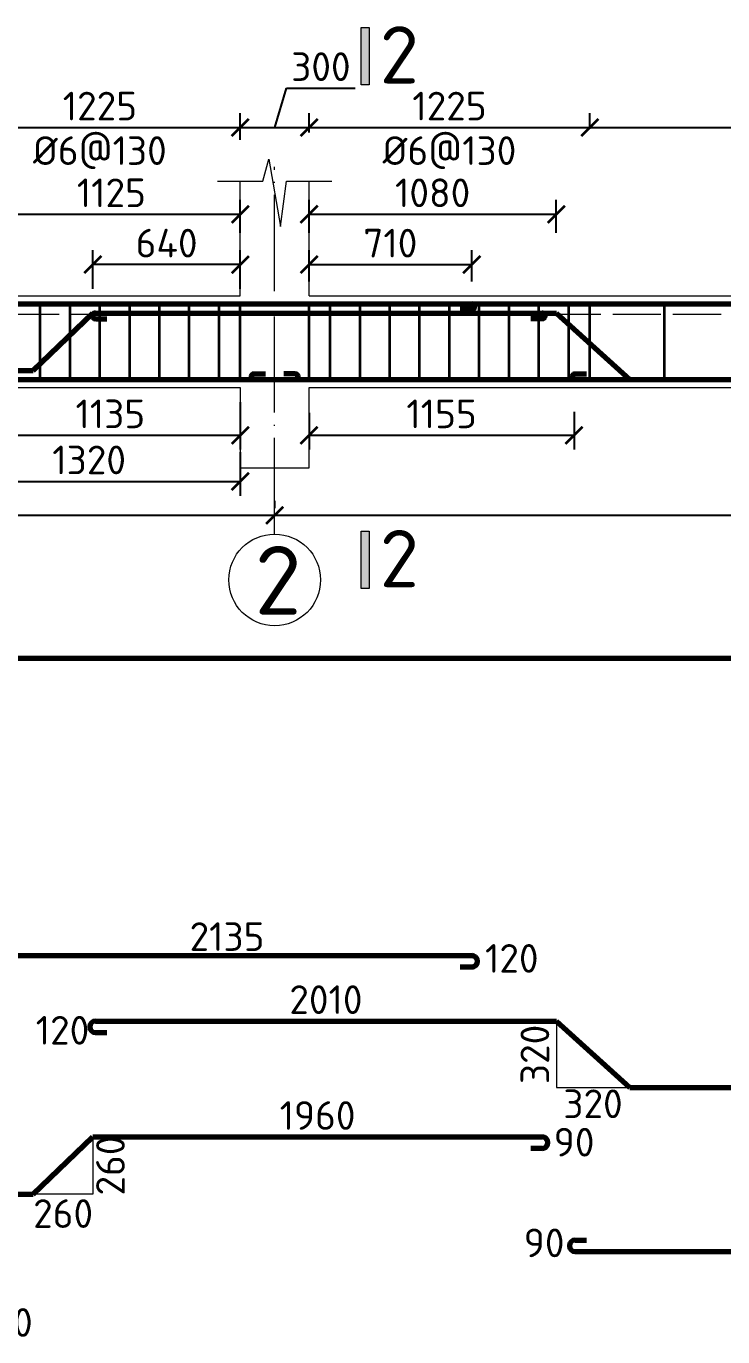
# Model space of a CAD drawing. Header units: millimetres. Extents: x 0 to 4970, y -594 to 1412.
# Drawn here: x 432.9 to 493.7, y -228.5 to -114.2 of the extents above; entities that cross this region are included whole.
import ezdxf

# ---------------------------------------------------------------- set-up
doc = ezdxf.new("R2010")
doc.units = ezdxf.units.MM
doc.header["$LTSCALE"] = 0.35
doc.header["$PDMODE"] = 3
doc.linetypes.add('ACAD_ISO02W100', pattern=[15, 12, -3])
doc.linetypes.add('ACAD_ISO04W100', pattern=[30, 24, -3, 0, -3])
doc.layers.get('0').update_dxf_attribs({"lineweight": 50})
for name, color, linetype, lineweight in [('Cot Dai', 7, 'Continuous', 35), ('Cot thep', 2, 'Continuous', 70), ('Cotthepcat', 3, 'Continuous', 70), ('Duong Bao', 6, 'Continuous', 18), ('Kich Thuoc', 1, 'Continuous', 20), ('Ky Hieu', 4, 'Continuous', 20), ('Net Khuat', 5, 'ACAD_ISO02W100', 20), ('NetCat', 7, 'Continuous', 20), ('Text', 40, 'Continuous', 20), ('Truc', 3, 'ACAD_ISO04W100', 20)]:
    doc.layers.add(name, color=color, linetype=linetype, lineweight=lineweight)
doc.styles.get("Standard").update_dxf_attribs({"font": 'isocpeur.ttf'})
doc.dimstyles.new('Dim50', dxfattribs={"dimtxt": 2.5, "dimasz": 1.5, "dimexe": 1.25, "dimexo": 0.625, "dimtad": 1, "dimlfac": 50, "dimtxsty": 'Standard', "dimblk": 'ARCHTICK', "dimcen": 2.5, "dimadec": 0, "dimazin": 0, "dimtfac": 1, "dimtmove": 0, "dimatfit": 3, "dimfxl": 1, "dimarcsym": 0})
doc.dimstyles.new('Dim50KT', dxfattribs={"dimtxt": 2.5, "dimasz": 1.5, "dimexe": 1.25, "dimexo": 0.625, "dimtad": 1, "dimlfac": 50, "dimtxsty": 'Standard', "dimblk": 'ARCHTICK', "dimcen": 2.5, "dimse1": 1, "dimse2": 1, "dimsd1": 1, "dimsd2": 1, "dimadec": 0, "dimazin": 0, "dimtfac": 1, "dimtmove": 0, "dimatfit": 3, "dimfxl": 1, "dimarcsym": 0})

# ---------------------------------------------------------------- blocks, each defined once
blk = doc.blocks.new('_ArchTick')
at = {"color": 0, "linetype": 'ByBlock', "const_width": 0.15}
blk.add_lwpolyline([(-0.5, -0.5), (0.5, 0.5)], dxfattribs=at)
blk = doc.blocks.new('*D2221')
at = {"layer": 'Defpoints', "color": 0}
for p in [(350.59, -156.83), (454.59, -156.83), (454.59, -156.83)]:
    blk.add_point(p, dxfattribs=at)
at = {"layer": 'Kich Thuoc', "color": 0, "lineweight": -2}
for p, q in [((350.59, -156.21), (350.59, -155.58)), ((454.59, -156.21), (454.59, -155.58)), ((350.59, -156.83), (454.59, -156.83))]:
    blk.add_line(p, q, dxfattribs=at)
at = {"layer": 'Kich Thuoc', "color": 0, "lineweight": -2, "xscale": 1.5, "yscale": 1.5, "zscale": 1.5, "rotation": 180}
blk.add_blockref('_ArchTick', (350.59, -156.83), dxfattribs=at)
at = {"layer": 'Kich Thuoc', "color": 0, "lineweight": -2, "xscale": 1.5, "yscale": 1.5, "zscale": 1.5}
blk.add_blockref('_ArchTick', (454.59, -156.83), dxfattribs=at)
at = {"layer": 'Kich Thuoc', "color": 0, "insert": (402.59, -154.96), "char_height": 2.5, "attachment_point": 5}
blk.add_mtext('5200', dxfattribs=at)
blk = doc.blocks.new('*D2222')
at = {"layer": 'Defpoints', "color": 0}
for p in [(454.59, -156.83), (558.59, -156.83), (558.59, -156.83)]:
    blk.add_point(p, dxfattribs=at)
at = {"layer": 'Kich Thuoc', "color": 0, "lineweight": -2}
for p, q in [((454.59, -156.21), (454.59, -155.58)), ((558.59, -156.21), (558.59, -155.58)), ((454.59, -156.83), (558.59, -156.83))]:
    blk.add_line(p, q, dxfattribs=at)
at = {"layer": 'Kich Thuoc', "color": 0, "lineweight": -2, "xscale": 1.5, "yscale": 1.5, "zscale": 1.5, "rotation": 180}
blk.add_blockref('_ArchTick', (454.59, -156.83), dxfattribs=at)
at = {"layer": 'Kich Thuoc', "color": 0, "lineweight": -2, "xscale": 1.5, "yscale": 1.5, "zscale": 1.5}
blk.add_blockref('_ArchTick', (558.59, -156.83), dxfattribs=at)
at = {"layer": 'Kich Thuoc', "color": 0, "insert": (506.59, -154.96), "char_height": 2.5, "attachment_point": 5}
blk.add_mtext('5200', dxfattribs=at)
blk = doc.blocks.new('*D2226')
at = {"layer": 'Defpoints', "color": 0}
for p in [(451.59, -122.99), (427.09, -125.31), (451.59, -124.69)]:
    blk.add_point(p, dxfattribs=at)
at = {"layer": 'Kich Thuoc', "color": 0, "lineweight": -2}
for p, q in [((427.09, -124.69), (427.09, -121.74)), ((451.59, -124.06), (451.59, -121.74)), ((427.09, -122.99), (451.59, -122.99))]:
    blk.add_line(p, q, dxfattribs=at)
at = {"layer": 'Kich Thuoc', "color": 0, "lineweight": -2, "xscale": 1.5, "yscale": 1.5, "zscale": 1.5, "rotation": 180}
blk.add_blockref('_ArchTick', (427.09, -122.99), dxfattribs=at)
at = {"layer": 'Kich Thuoc', "color": 0, "lineweight": -2, "xscale": 1.5, "yscale": 1.5, "zscale": 1.5}
blk.add_blockref('_ArchTick', (451.59, -122.99), dxfattribs=at)
at = {"layer": 'Kich Thuoc', "color": 0, "insert": (439.34, -121.12), "char_height": 2.5, "attachment_point": 5}
blk.add_mtext('1225', dxfattribs=at)
blk = doc.blocks.new('*D2227')
at = {"layer": 'Defpoints', "color": 0}
for p in [(457.59, -122.99), (457.59, -124.06), (451.59, -124.69)]:
    blk.add_point(p, dxfattribs=at)
at = {"layer": 'Kich Thuoc', "color": 0, "lineweight": -2}
for p, q in [((454.59, -122.99), (455.62, -119.55)), ((455.62, -119.55), (461.62, -119.55)), ((451.59, -124.06), (451.59, -121.74)), ((457.59, -123.44), (457.59, -121.74)), ((451.59, -122.99), (457.59, -122.99))]:
    blk.add_line(p, q, dxfattribs=at)
at = {"layer": 'Kich Thuoc', "color": 0, "lineweight": -2, "xscale": 1.5, "yscale": 1.5, "zscale": 1.5, "rotation": 180}
blk.add_blockref('_ArchTick', (451.59, -122.99), dxfattribs=at)
at = {"layer": 'Kich Thuoc', "color": 0, "lineweight": -2, "xscale": 1.5, "yscale": 1.5, "zscale": 1.5}
blk.add_blockref('_ArchTick', (457.59, -122.99), dxfattribs=at)
at = {"layer": 'Kich Thuoc', "color": 0, "insert": (458.62, -117.68), "char_height": 2.5, "attachment_point": 5}
blk.add_mtext('300', dxfattribs=at)
blk = doc.blocks.new('*D2228')
at = {"layer": 'Defpoints', "color": 0}
for p in [(482.09, -122.99), (457.59, -124.06), (482.09, -123.74)]:
    blk.add_point(p, dxfattribs=at)
at = {"layer": 'Kich Thuoc', "color": 0, "lineweight": -2}
for p, q in [((457.59, -123.44), (457.59, -121.74)), ((482.09, -123.12), (482.09, -121.74)), ((457.59, -122.99), (482.09, -122.99))]:
    blk.add_line(p, q, dxfattribs=at)
at = {"layer": 'Kich Thuoc', "color": 0, "lineweight": -2, "xscale": 1.5, "yscale": 1.5, "zscale": 1.5, "rotation": 180}
blk.add_blockref('_ArchTick', (457.59, -122.99), dxfattribs=at)
at = {"layer": 'Kich Thuoc', "color": 0, "lineweight": -2, "xscale": 1.5, "yscale": 1.5, "zscale": 1.5}
blk.add_blockref('_ArchTick', (482.09, -122.99), dxfattribs=at)
at = {"layer": 'Kich Thuoc', "color": 0, "insert": (469.84, -121.12), "char_height": 2.5, "attachment_point": 5}
blk.add_mtext('1225', dxfattribs=at)
blk = doc.blocks.new('*D2229')
at = {"layer": 'Defpoints', "color": 0}
for p in [(531.09, -122.99), (482.09, -123.74), (531.09, -125.71)]:
    blk.add_point(p, dxfattribs=at)
at = {"layer": 'Kich Thuoc', "color": 0, "lineweight": -2}
for p, q in [((482.09, -123.12), (482.09, -121.74)), ((531.09, -125.08), (531.09, -121.74)), ((482.09, -122.99), (531.09, -122.99))]:
    blk.add_line(p, q, dxfattribs=at)
at = {"layer": 'Kich Thuoc', "color": 0, "lineweight": -2, "xscale": 1.5, "yscale": 1.5, "zscale": 1.5, "rotation": 180}
blk.add_blockref('_ArchTick', (482.09, -122.99), dxfattribs=at)
at = {"layer": 'Kich Thuoc', "color": 0, "lineweight": -2, "xscale": 1.5, "yscale": 1.5, "zscale": 1.5}
blk.add_blockref('_ArchTick', (531.09, -122.99), dxfattribs=at)
at = {"layer": 'Kich Thuoc', "color": 0, "insert": (506.59, -121.12), "char_height": 2.5, "attachment_point": 5}
blk.add_mtext('2450', dxfattribs=at)
blk = doc.blocks.new('*D2303')
at = {"layer": 'Defpoints', "color": 0}
for p in [(438.73, -134.95), (438.73, -137.68), (451.59, -137.68)]:
    blk.add_point(p, dxfattribs=at)
at = {"layer": 'Kich Thuoc', "color": 0, "lineweight": -2}
for p, q in [((438.73, -137.06), (438.73, -133.7)), ((451.59, -137.06), (451.59, -133.7)), ((451.59, -134.95), (438.73, -134.95))]:
    blk.add_line(p, q, dxfattribs=at)
at = {"layer": 'Kich Thuoc', "color": 0, "lineweight": -2, "xscale": 1.5, "yscale": 1.5, "zscale": 1.5, "rotation": 180}
blk.add_blockref('_ArchTick', (438.73, -134.95), dxfattribs=at)
at = {"layer": 'Kich Thuoc', "color": 0, "lineweight": -2, "xscale": 1.5, "yscale": 1.5, "zscale": 1.5}
blk.add_blockref('_ArchTick', (451.59, -134.95), dxfattribs=at)
at = {"layer": 'Kich Thuoc', "color": 0, "insert": (445.16, -133.08), "char_height": 2.5, "attachment_point": 5}
blk.add_mtext('640', dxfattribs=at)
blk = doc.blocks.new('*D2233')
at = {"layer": 'Defpoints', "color": 0}
for p in [(451.59, -146.33), (428.92, -146.52), (451.59, -149.85)]:
    blk.add_point(p, dxfattribs=at)
at = {"layer": 'Kich Thuoc', "color": 0, "lineweight": -2}
for p, q in [((428.92, -147.15), (428.92, -151.1)), ((451.59, -146.96), (451.59, -151.1)), ((428.92, -149.85), (451.59, -149.85))]:
    blk.add_line(p, q, dxfattribs=at)
at = {"layer": 'Kich Thuoc', "color": 0, "lineweight": -2, "xscale": 1.5, "yscale": 1.5, "zscale": 1.5, "rotation": 180}
blk.add_blockref('_ArchTick', (428.92, -149.85), dxfattribs=at)
at = {"layer": 'Kich Thuoc', "color": 0, "lineweight": -2, "xscale": 1.5, "yscale": 1.5, "zscale": 1.5}
blk.add_blockref('_ArchTick', (451.59, -149.85), dxfattribs=at)
at = {"layer": 'Kich Thuoc', "color": 0, "insert": (440.25, -147.98), "char_height": 2.5, "attachment_point": 5}
blk.add_mtext('1135', dxfattribs=at)
blk = doc.blocks.new('*D2234')
at = {"layer": 'Defpoints', "color": 0}
for p in [(457.59, -147.25), (480.71, -147.17), (480.71, -149.85)]:
    blk.add_point(p, dxfattribs=at)
at = {"layer": 'Kich Thuoc', "color": 0, "lineweight": -2}
for p, q in [((457.59, -147.88), (457.59, -151.1)), ((480.71, -147.8), (480.71, -151.1)), ((457.59, -149.85), (480.71, -149.85))]:
    blk.add_line(p, q, dxfattribs=at)
at = {"layer": 'Kich Thuoc', "color": 0, "lineweight": -2, "xscale": 1.5, "yscale": 1.5, "zscale": 1.5, "rotation": 180}
blk.add_blockref('_ArchTick', (457.59, -149.85), dxfattribs=at)
at = {"layer": 'Kich Thuoc', "color": 0, "lineweight": -2, "xscale": 1.5, "yscale": 1.5, "zscale": 1.5}
blk.add_blockref('_ArchTick', (480.71, -149.85), dxfattribs=at)
at = {"layer": 'Kich Thuoc', "color": 0, "insert": (469.15, -147.98), "char_height": 2.5, "attachment_point": 5}
blk.add_mtext('1155', dxfattribs=at)
blk = doc.blocks.new('*D2159')
at = {"layer": 'Defpoints', "color": 0}
for p in [(451.59, -130.56), (429.09, -132.94), (451.59, -132.79)]:
    blk.add_point(p, dxfattribs=at)
at = {"layer": 'Kich Thuoc', "color": 0, "lineweight": -2}
for p, q in [((429.09, -132.31), (429.09, -129.31)), ((451.59, -132.17), (451.59, -129.31)), ((429.09, -130.56), (451.59, -130.56))]:
    blk.add_line(p, q, dxfattribs=at)
at = {"layer": 'Kich Thuoc', "color": 0, "lineweight": -2, "xscale": 1.5, "yscale": 1.5, "zscale": 1.5, "rotation": 180}
blk.add_blockref('_ArchTick', (429.09, -130.56), dxfattribs=at)
at = {"layer": 'Kich Thuoc', "color": 0, "lineweight": -2, "xscale": 1.5, "yscale": 1.5, "zscale": 1.5}
blk.add_blockref('_ArchTick', (451.59, -130.56), dxfattribs=at)
at = {"layer": 'Kich Thuoc', "color": 0, "insert": (440.34, -128.69), "char_height": 2.5, "attachment_point": 5}
blk.add_mtext('1125', dxfattribs=at)
blk = doc.blocks.new('_None')
blk = doc.blocks.new('*D2160')
at = {"layer": 'Defpoints', "color": 0}
for p in [(471.78, -134.95), (457.59, -137.06), (471.78, -137.06)]:
    blk.add_point(p, dxfattribs=at)
at = {"layer": 'Kich Thuoc', "color": 0, "lineweight": -2}
for p, q in [((457.59, -136.43), (457.59, -133.7)), ((471.78, -136.43), (471.78, -133.7)), ((457.59, -134.95), (471.78, -134.95))]:
    blk.add_line(p, q, dxfattribs=at)
at = {"layer": 'Kich Thuoc', "color": 0, "lineweight": -2, "xscale": 1.5, "yscale": 1.5, "zscale": 1.5, "rotation": 180}
blk.add_blockref('_ArchTick', (457.59, -134.95), dxfattribs=at)
at = {"layer": 'Kich Thuoc', "color": 0, "lineweight": -2, "xscale": 1.5, "yscale": 1.5, "zscale": 1.5}
blk.add_blockref('_ArchTick', (471.78, -134.95), dxfattribs=at)
at = {"layer": 'Kich Thuoc', "color": 0, "insert": (464.68, -133.08), "char_height": 2.5, "attachment_point": 5}
blk.add_mtext('710', dxfattribs=at)
blk = doc.blocks.new('*D2161')
at = {"layer": 'Defpoints', "color": 0}
for p in [(479.16, -130.56), (457.59, -132.81), (479.16, -132.81)]:
    blk.add_point(p, dxfattribs=at)
at = {"layer": 'Kich Thuoc', "color": 0, "lineweight": -2}
for p, q in [((457.59, -132.19), (457.59, -129.31)), ((479.16, -132.19), (479.16, -129.31)), ((457.59, -130.56), (479.16, -130.56))]:
    blk.add_line(p, q, dxfattribs=at)
at = {"layer": 'Kich Thuoc', "color": 0, "lineweight": -2, "xscale": 1.5, "yscale": 1.5, "zscale": 1.5, "rotation": 180}
blk.add_blockref('_ArchTick', (457.59, -130.56), dxfattribs=at)
at = {"layer": 'Kich Thuoc', "color": 0, "lineweight": -2, "xscale": 1.5, "yscale": 1.5, "zscale": 1.5}
blk.add_blockref('_ArchTick', (479.16, -130.56), dxfattribs=at)
at = {"layer": 'Kich Thuoc', "color": 0, "insert": (468.37, -128.69), "char_height": 2.5, "attachment_point": 5}
blk.add_mtext('1080', dxfattribs=at)
blk = doc.blocks.new('*D2200')
at = {"layer": 'Defpoints', "color": 0}
for p in [(429.09, -195.47), (471.78, -195.47), (471.78, -195.47)]:
    blk.add_point(p, dxfattribs=at)
at = {"layer": 'Kich Thuoc', "color": 0, "insert": (450.43, -193.6), "char_height": 2.5, "attachment_point": 5}
blk.add_mtext('2135', dxfattribs=at)
blk = doc.blocks.new('*D2266')
at = {"layer": 'Defpoints', "color": 0}
for p in [(433.53, -216.08), (438.73, -216.08), (433.53, -219.65)]:
    blk.add_point(p, dxfattribs=at)
at = {"layer": 'Kich Thuoc', "color": 0, "insert": (436.13, -217.77), "char_height": 2.5, "attachment_point": 5}
blk.add_mtext('260', dxfattribs=at)
blk = doc.blocks.new('*D2202')
at = {"layer": 'Defpoints', "color": 0}
for p in [(442.14, -211.08), (442.14, -216.08), (442.14, -216.08)]:
    blk.add_point(p, dxfattribs=at)
at = {"layer": 'Kich Thuoc', "color": 0, "insert": (440.26, -213.58), "char_height": 2.5, "attachment_point": 5, "rotation": 90}
blk.add_mtext('260', dxfattribs=at)
blk = doc.blocks.new('*D2267')
at = {"layer": 'Defpoints', "color": 0}
for p in [(363.15, -216.08), (433.53, -216.08), (433.53, -220.04)]:
    blk.add_point(p, dxfattribs=at)
at = {"layer": 'Kich Thuoc', "color": 0, "insert": (398.34, -218.17), "char_height": 2.5, "attachment_point": 5}
blk.add_mtext('3520', dxfattribs=at)
blk = doc.blocks.new('*D2268')
at = {"layer": 'Defpoints', "color": 0}
for p in [(438.73, -211.08), (477.93, -211.08), (477.93, -211.08)]:
    blk.add_point(p, dxfattribs=at)
at = {"layer": 'Kich Thuoc', "color": 0, "insert": (458.33, -209.21), "char_height": 2.5, "attachment_point": 5}
blk.add_mtext('1960', dxfattribs=at)
blk = doc.blocks.new('*D2205')
at = {"layer": 'Defpoints', "color": 0}
for p in [(480.81, -220.68), (532.37, -220.68), (532.37, -224.8)]:
    blk.add_point(p, dxfattribs=at)
at = {"layer": 'Kich Thuoc', "color": 0, "insert": (506.59, -222.92), "char_height": 2.5, "attachment_point": 5}
blk.add_mtext('2580', dxfattribs=at)
blk = doc.blocks.new('*D2206')
at = {"layer": 'Defpoints', "color": 0}
for p in [(485.56, -205.98), (529.44, -205.98), (529.44, -210.45)]:
    blk.add_point(p, dxfattribs=at)
at = {"layer": 'Kich Thuoc', "color": 0, "insert": (507.5, -208.57), "char_height": 2.5, "attachment_point": 5}
blk.add_mtext('2195', dxfattribs=at)
blk = doc.blocks.new('*D2277')
at = {"layer": 'Defpoints', "color": 0}
for p in [(438.95, -200.98), (479.16, -200.98), (479.16, -200.98)]:
    blk.add_point(p, dxfattribs=at)
at = {"layer": 'Kich Thuoc', "color": 0, "insert": (459.06, -199.1), "char_height": 2.5, "attachment_point": 5}
blk.add_mtext('2010', dxfattribs=at)
blk = doc.blocks.new('*D2207')
at = {"layer": 'Defpoints', "color": 0}
for p in [(479.16, -206.78), (485.56, -206.78), (479.16, -210.07)]:
    blk.add_point(p, dxfattribs=at)
at = {"layer": 'Kich Thuoc', "color": 0, "insert": (482.36, -208.19), "char_height": 2.5, "attachment_point": 5}
blk.add_mtext('320', dxfattribs=at)
blk = doc.blocks.new('*D2208')
at = {"layer": 'Defpoints', "color": 0}
for p in [(479.16, -200.98), (479.16, -200.98), (479.16, -206.78)]:
    blk.add_point(p, dxfattribs=at)
at = {"layer": 'Kich Thuoc', "color": 0, "insert": (477.29, -203.88), "char_height": 2.5, "attachment_point": 5, "rotation": 90}
blk.add_mtext('320', dxfattribs=at)
blk = doc.blocks.new('*D2209')
at = {"layer": 'Defpoints', "color": 0}
for p in [(398.39, -171.47), (614.79, -171.47), (614.79, -173.22)]:
    blk.add_point(p, dxfattribs=at)
at = {"layer": 'Kich Thuoc', "color": 0, "insert": (506.59, -171.35), "char_height": 2.5, "attachment_point": 5}
blk.add_mtext('10820', dxfattribs=at)
blk = doc.blocks.new('*D2256')
at = {"layer": 'Defpoints', "color": 0}
for p in [(425.21, -150.7), (451.59, -150.7), (451.59, -153.88)]:
    blk.add_point(p, dxfattribs=at)
at = {"layer": 'Kich Thuoc', "color": 0, "lineweight": -2}
for p, q in [((425.21, -151.33), (425.21, -155.13)), ((451.59, -151.33), (451.59, -155.13)), ((425.21, -153.88), (451.59, -153.88))]:
    blk.add_line(p, q, dxfattribs=at)
at = {"layer": 'Kich Thuoc', "color": 0, "lineweight": -2, "xscale": 1.5, "yscale": 1.5, "zscale": 1.5, "rotation": 180}
blk.add_blockref('_ArchTick', (425.21, -153.88), dxfattribs=at)
at = {"layer": 'Kich Thuoc', "color": 0, "lineweight": -2, "xscale": 1.5, "yscale": 1.5, "zscale": 1.5}
blk.add_blockref('_ArchTick', (451.59, -153.88), dxfattribs=at)
at = {"layer": 'Kich Thuoc', "color": 0, "insert": (438.4, -152), "char_height": 2.5, "attachment_point": 5}
blk.add_mtext('1320', dxfattribs=at)

msp = doc.modelspace()

# ---------------------------------------------------------------- hatches: boundary and pattern name
at = {"layer": 'NetCat'}
h = msp.add_hatch(color=256, dxfattribs=at)
h.paths.add_polyline_path([(462.131827, -114.270188), (462.831827, -114.270188), (462.831827, -119.270188), (462.131827, -119.270188)])
edge = h.paths.add_edge_path(flags=17)
edge.add_line((462.131827, -119.270188), (462.131827, -114.270188))
h = msp.add_hatch(color=256, dxfattribs=at)
h.paths.add_polyline_path([(462.131827, -158.231186), (462.831827, -158.231186), (462.831827, -163.231186), (462.131827, -163.231186)])
edge = h.paths.add_edge_path(flags=17)
edge.add_line((462.131827, -163.231186), (462.131827, -158.231186))

# ---------------------------------------------------------------- linework, layer by layer
at = {"layer": 'Cot Dai'}
for p, q in [((434.136868, -144.983505), (434.136868, -138.383505)), ((436.736868, -144.983505), (436.736868, -138.383505)), ((439.336868, -144.983505), (439.336868, -138.383505)), ((441.936868, -144.983505), (441.936868, -138.383505)), ((444.536868, -144.983505), (444.536868, -138.383505)), ((447.136868, -144.983505), (447.136868, -138.383505)), ((449.736868, -144.983505), (449.736868, -138.383505)), ((451.586868, -144.983505), (451.586868, -138.383505)), ((457.586868, -144.983505), (457.586868, -138.383505)), ((459.436868, -144.983505), (459.436868, -138.383505)), ((462.036868, -144.983505), (462.036868, -138.383505)), ((464.636868, -144.983505), (464.636868, -138.383505)), ((467.236868, -144.983505), (467.236868, -138.383505)), ((469.836868, -144.983505), (469.836868, -138.383505)), ((472.436868, -144.983505), (472.436868, -138.383505)), ((475.036868, -144.983505), (475.036868, -138.383505)), ((477.636868, -144.983505), (477.636868, -138.383505)), ((480.236868, -144.983505), (480.236868, -138.383505)), ((482.086868, -144.983505), (482.086868, -138.383505)), ((488.586868, -144.983505), (488.586868, -138.383505))]:
    msp.add_line(p, q, dxfattribs=at)
at = {"layer": 'Cot thep'}
for p, q in [((399.386868, -138.383505), (610.586868, -138.383505)), ((433.530863, -144.183505), (438.730863, -139.183505)), ((438.730863, -139.183505), (476.846672, -139.183505)), ((438.948813, -139.183505), (479.161251, -139.183505)), ((479.161251, -139.183505), (485.561251, -144.983505)), ((348.486868, -144.983505), (457.586868, -144.983505)), ((363.147909, -144.183505), (433.530863, -144.183505)), ((452.786868, -144.483505), (453.786868, -144.483505)), ((452.786868, -144.483505), (453.786868, -144.483505)), ((452.786868, -144.983505), (560.386868, -144.983505)), ((456.386868, -144.483505), (455.386868, -144.483505)), ((398.386868, -169.299005), (614.786868, -169.299005)), ((429.088741, -195.252983), (471.781231, -195.252983)), ((438.948813, -200.9762), (479.161251, -200.9762)), ((479.161251, -200.9762), (485.561251, -206.7762)), ((485.561251, -206.7762), (529.439276, -206.7762)), ((433.530863, -216.080857), (438.730863, -211.080857)), ((438.730863, -211.080857), (477.927555, -211.080857)), ((363.147909, -216.080857), (433.530863, -216.080857)), ((480.80606, -221.0809), (532.367676, -221.0809))]:
    msp.add_line(p, q, dxfattribs=at)
for centre, start, end in [((452.786868, -144.733505), 90, 270), ((456.386868, -144.733505), 270, 90)]:
    msp.add_arc(centre, 0.25, start, end, dxfattribs=at)
at = {"layer": 'Cotthepcat'}
for p, q in [((471.781231, -138.883505), (470.781231, -138.883505)), ((438.948813, -139.683505), (439.948813, -139.683505)), ((477.927555, -139.683505), (476.927555, -139.683505)), ((480.80606, -144.483505), (481.80606, -144.483505)), ((471.781231, -196.252983), (470.781231, -196.252983)), ((438.948813, -201.9762), (439.948813, -201.9762)), ((477.927555, -212.080857), (476.927555, -212.080857)), ((480.80606, -220.0809), (481.80606, -220.0809))]:
    msp.add_line(p, q, dxfattribs=at)
for centre, radius, start, end in [((471.781231, -138.633505), 0.25, 270, 90), ((438.948813, -139.433505), 0.25, 90, 270), ((477.927555, -139.433505), 0.25, 270, 90), ((480.80606, -144.733505), 0.25, 90, 270), ((471.781231, -195.752983), 0.5, 270, 90), ((438.948813, -201.4762), 0.5, 90, 270), ((477.927555, -211.580857), 0.5, 270, 90), ((480.80606, -220.5809), 0.5, 90, 270)]:
    msp.add_arc(centre, radius, start, end, dxfattribs=at)
at = {"layer": 'Duong Bao'}
for p, q in [((451.586868, -137.683505), (451.586868, -127.683505)), ((457.586868, -137.683505), (457.586868, -127.683505)), ((353.586868, -137.683505), (451.586868, -137.683505)), ((457.586868, -137.683505), (555.586868, -137.683505)), ((353.586868, -145.683505), (451.586868, -145.683505)), ((451.586868, -145.683505), (451.586868, -152.683505)), ((457.586868, -152.683505), (457.586868, -145.683505)), ((457.586868, -145.683505), (555.586868, -145.683505)), ((451.586868, -152.683505), (457.586868, -152.683505))]:
    msp.add_line(p, q, dxfattribs=at)
at = {"layer": 'Kich Thuoc'}
for p, q in [((479.161251, -200.9762), (479.161251, -206.7762)), ((479.161251, -206.7762), (485.561251, -206.7762)), ((438.730863, -211.080857), (438.730863, -216.080857)), ((438.730863, -216.080857), (433.530863, -216.080857))]:
    msp.add_line(p, q, dxfattribs=at)
at = {"layer": 'Ky Hieu'}
msp.add_lwpolyline([(449.586868, -127.683505), (449.586868, -127.683505), (453.551592, -127.683505), (454.06923, -125.751654), (455.104506, -131.615357), (455.622145, -127.683505), (459.586868, -127.683505), (459.586868, -127.683505)], dxfattribs=at)
msp.add_circle((454.586868, -162.47492), 4, dxfattribs=at)
at = {"layer": 'Net Khuat'}
msp.add_line((347.586868, -139.283505), (610.586868, -139.283505), dxfattribs=at)
at = {"layer": 'NetCat'}
for p, q in [((462.131827, -119.270188), (462.131827, -114.270188)), ((462.131827, -119.270188), (462.131827, -114.270188)), ((462.131827, -163.231186), (462.131827, -158.231186)), ((462.131827, -163.231186), (462.131827, -158.231186))]:
    msp.add_line(p, q, dxfattribs=at)
for points in [[(462.131827, -114.270188), (462.831827, -114.270188), (462.831827, -119.270188), (462.131827, -119.270188), (462.131827, -114.270188)], [(462.131827, -158.231186), (462.831827, -158.231186), (462.831827, -163.231186), (462.131827, -163.231186), (462.131827, -158.231186)]]:
    msp.add_lwpolyline(points, dxfattribs=at)
at = {"layer": 'Truc'}
msp.add_line((454.586868, -158.47492), (454.586868, -126.419151), dxfattribs=at)

# ---------------------------------------------------------------- texts
at = {"layer": 'Kich Thuoc', "color": 2}
msp.add_text('2', height=6, dxfattribs=at).set_placement((452.836868, -165.506009))
at = {"layer": 'Kich Thuoc', "char_height": 2.5}
for s, insert, width, attachment_point in [('%%C6@130', (439.336868, -125.189028), 24.5, 5), ('%%C6@130', (469.836868, -125.189028), 24.5, 5), ('120', (472.938676, -194.25036), 3.45107973, 1), ('120', (433.740313, -200.52578), 3.45107973, 1), ('90', (478.935103, -210.290732), 3.45107973, 1), ('90', (479.873588, -219.077652), 3.45107973, 3), ('90', (429.924415, -226.022337), 3.45107973, 1)]:
    msp.add_mtext(s, dxfattribs=dict(at, insert=insert, width=width, attachment_point=attachment_point))
at = {"layer": 'Text', "char_height": 5, "width": 11.43756339, "attachment_point": 1}
for insert in [(463.755222, -114.150387), (463.755222, -158.111385)]:
    msp.add_mtext('2', dxfattribs=dict(at, insert=insert))

# ---------------------------------------------------------------- dimensions: what is measured, and where the dimension line sits
at = {"layer": 'Kich Thuoc'}
for base, p1, p2, picture, middle in [((457.586868, -122.992334), (451.586868, -124.686343), (457.586868, -124.061343), '*D2227', (456.243118, -117.679834)), ((451.586868, -122.992334), (427.086868, -125.311343), (451.586868, -124.686343), '*D2226', (439.336868, -121.117334)), ((482.086868, -122.992334), (457.586868, -124.061343), (482.086868, -123.742334), '*D2228', (469.836868, -121.117334)), ((531.086868, -122.992334), (482.086868, -123.742334), (531.086868, -125.70722), '*D2229', (506.586868, -121.117334)), ((558.586868, -156.833041), (454.586868, -156.833041), (558.586868, -156.833041), '*D2222', (506.586868, -154.958041))]:
    dim = msp.add_linear_dim(base=base, p1=p1, p2=p2, dimstyle='Dim50', override={"dimtmove": 1}, dxfattribs=at)
    dim.commit()
    dim.dimension.update_dxf_attribs({"geometry": picture, "text_midpoint": middle})
for base, p1, p2, text, picture, middle in [((451.586868, -130.561739), (429.088741, -132.937871), (451.586868, -132.794961), '1125', '*D2159', (440.337805, -128.686739)), ((479.161251, -130.561739), (457.586868, -132.810122), (479.161251, -132.810122), '1080', '*D2161', (468.37406, -128.686739)), ((471.781231, -134.952491), (457.586868, -137.058505), (471.781231, -137.058505), '710', '*D2160', (464.68405, -133.077491))]:
    dim = msp.add_linear_dim(base=base, p1=p1, p2=p2, text=text, dimstyle='Dim50', override={"dimldrblk": 'None'}, dxfattribs=at)
    dim.commit()
    dim.dimension.update_dxf_attribs({"geometry": picture, "text_midpoint": middle})
for base, p1, p2, text, dimstyle, picture, middle in [((438.730863, -134.952491), (451.586868, -137.683505), (438.730863, -137.683505), '640', 'Dim50', '*D2303', (445.158866, -133.077491)), ((451.586868, -149.850488), (428.916866, -146.521711), (451.586868, -146.330155), '1135', 'Dim50', '*D2233', (440.251867, -147.975488)), ((480.70707, -149.850488), (457.586868, -147.252762), (480.70707, -147.173928), '1155', 'Dim50', '*D2234', (469.146969, -147.975488)), ((451.586868, -153.877499), (425.214227, -150.702058), (451.586868, -150.702058), '1320', 'Dim50', '*D2256', (438.400548, -152.002499)), ((471.781231, -195.470594), (429.088741, -195.470594), (471.781231, -195.470594), '2135', 'Dim50KT', '*D2200', (450.434986, -193.595594)), ((479.161251, -200.9762), (438.948813, -200.9762), (479.161251, -200.9762), '2010', 'Dim50KT', '*D2277', (459.055032, -199.1012)), ((529.439276, -210.449138), (485.561251, -205.978991), (529.439276, -205.978991), '2195', 'Dim50KT', '*D2206', (507.500263, -208.574138)), ((477.927555, -211.080857), (438.730863, -211.080857), (477.927555, -211.080857), '1960', 'Dim50KT', '*D2268', (458.329209, -209.205857)), ((433.530863, -220.040115), (363.147909, -216.080857), (433.530863, -216.080857), '3520', 'Dim50KT', '*D2267', (398.339386, -218.165115)), ((532.367676, -224.798007), (480.80606, -220.684634), (532.367676, -220.684634), '2580', 'Dim50KT', '*D2205', (506.586868, -222.923007))]:
    dim = msp.add_linear_dim(base=base, p1=p1, p2=p2, text=text, dimstyle=dimstyle, dxfattribs=at)
    dim.commit()
    dim.dimension.update_dxf_attribs({"geometry": picture, "text_midpoint": middle})
for base, p1, p2, dimstyle, picture, middle in [((454.586868, -156.833041), (350.586868, -156.833041), (454.586868, -156.833041), 'Dim50', '*D2221', (402.586868, -154.958041)), ((614.786868, -173.220463), (398.386868, -171.466187), (614.786868, -171.466187), 'Dim50KT', '*D2209', (506.586868, -171.345463))]:
    dim = msp.add_linear_dim(base=base, p1=p1, p2=p2, dimstyle=dimstyle, dxfattribs=at)
    dim.commit()
    dim.dimension.update_dxf_attribs({"geometry": picture, "text_midpoint": middle})
for base, p1, p2, text, picture, middle in [((479.161251, -200.9762), (479.161251, -206.7762), (479.161251, -200.9762), '320', '*D2208', (479.161251, -203.8762)), ((442.135031, -216.080857), (442.135031, -211.080857), (442.135031, -216.080857), '260', '*D2202', (442.135031, -213.580857))]:
    dim = msp.add_linear_dim(base=base, p1=p1, p2=p2, angle=90, text=text, dimstyle='Dim50KT', dxfattribs=at)
    dim.commit()
    dim.dimension.update_dxf_attribs({"geometry": picture, "text_midpoint": middle, "dimtype": 160})
dim = msp.add_linear_dim(base=(479.161251, -210.067216), p1=(485.561251, -206.7762), p2=(479.161251, -206.7762), angle=180, dimstyle='Dim50KT', dxfattribs=at)
dim.commit()
dim.dimension.update_dxf_attribs({"geometry": '*D2207', "text_midpoint": (482.361251, -208.192216)})
dim = msp.add_linear_dim(base=(433.530863, -219.649891), p1=(438.730863, -216.080857), p2=(433.530863, -216.080857), angle=180, dimstyle='Dim50KT', dxfattribs=at)
dim.commit()
dim.dimension.update_dxf_attribs({"geometry": '*D2266', "text_midpoint": (436.130863, -219.649891), "dimtype": 160})

doc.saveas('drawing.dxf')
